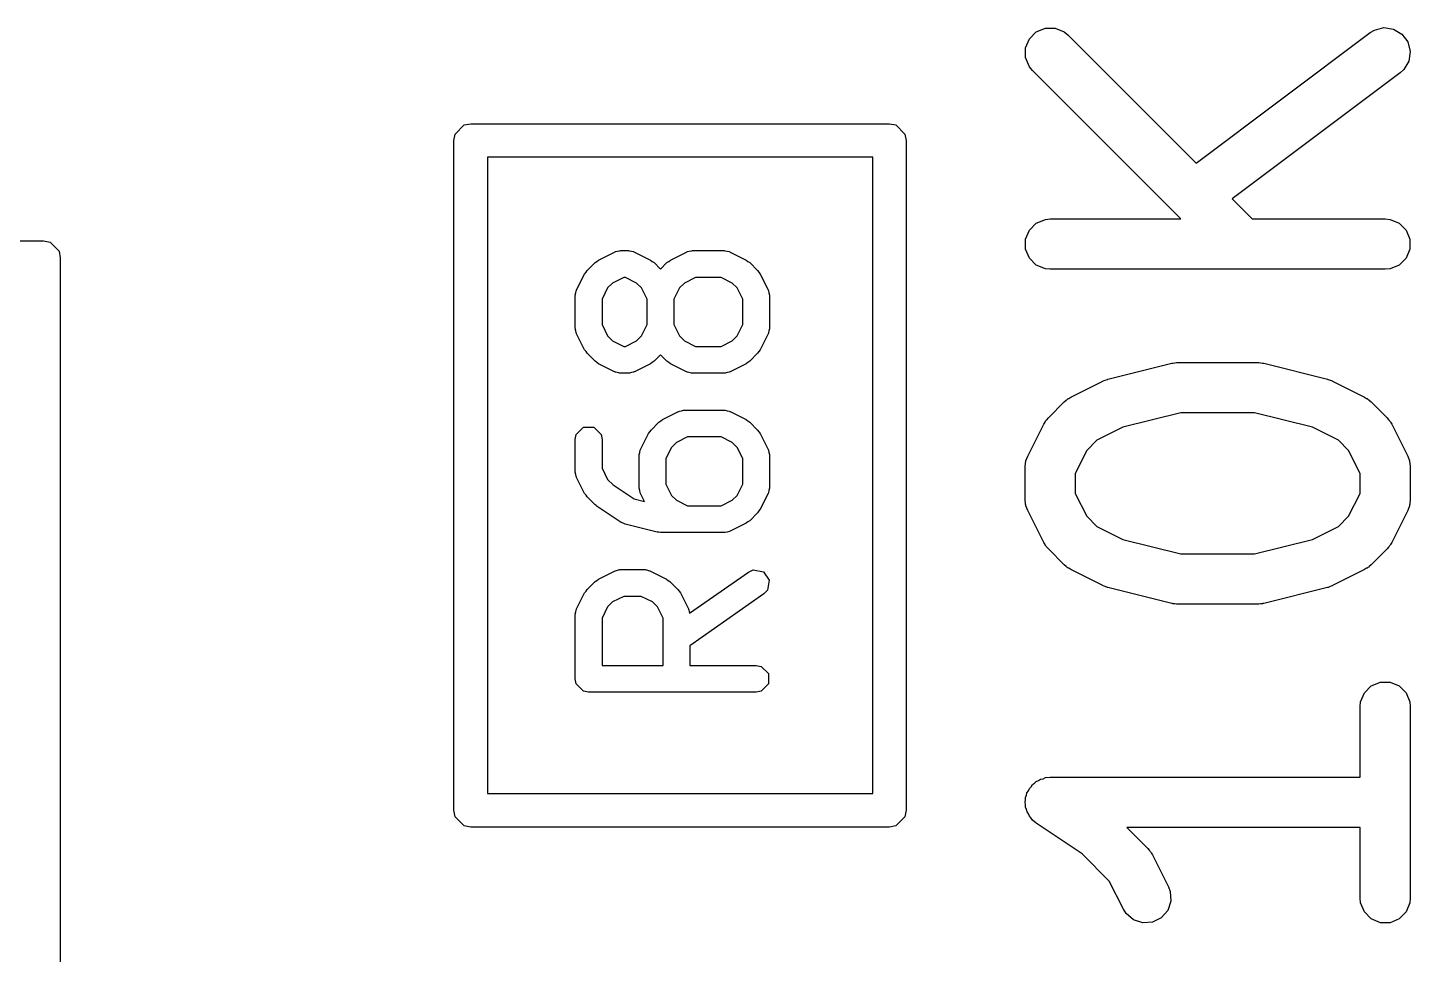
# Model space of a CAD drawing. Extents: x 1.56 to 6.49, y -4.6 to -1.37.
# Drawn here: x 2.5218 to 2.6842, y -3.4933 to -3.3844 of the extents above; entities that cross this region are included whole.
import ezdxf

# ---------------------------------------------------------------- set-up
doc = ezdxf.new("R2010")
doc.units = 0
doc.header["$MEASUREMENT"] = 0
doc.layers.add('BLACK', color=7, linetype='CONTINUOUS')

msp = doc.modelspace()

# ---------------------------------------------------------------- linework, layer by layer
at = {"layer": 'BLACK', "linetype": 'CONTINUOUS'}
for p, q in [((2.64028, -3.38487), (2.64135, -3.38443)), ((2.64135, -3.38443), (2.6425, -3.38443)), ((2.6425, -3.38443), (2.64356, -3.38487)), ((2.67952, -3.38496), (2.68002, -3.38466)), ((2.68002, -3.38466), (2.68113, -3.38438)), ((2.68113, -3.38438), (2.68227, -3.38454)), ((2.68227, -3.38454), (2.68326, -3.38513)), ((2.63903, -3.38675), (2.63947, -3.38569)), ((2.63947, -3.38569), (2.64028, -3.38487)), ((2.64356, -3.38487), (2.64401, -3.38524)), ((2.64401, -3.38524), (2.65907, -3.4003)), ((2.65907, -3.4003), (2.67952, -3.38496)), ((2.68326, -3.38513), (2.68395, -3.38605)), ((2.68395, -3.38605), (2.68424, -3.38717)), ((2.63903, -3.3879), (2.63903, -3.38675)), ((2.63947, -3.38897), (2.63903, -3.3879)), ((2.68424, -3.38717), (2.68408, -3.38831)), ((2.63983, -3.38941), (2.63947, -3.38897)), ((2.65729, -3.40687), (2.63983, -3.38941)), ((2.68349, -3.3893), (2.68306, -3.38969)), ((2.68408, -3.38831), (2.68349, -3.3893)), ((2.68306, -3.38969), (2.66329, -3.40452)), ((2.572, -3.39688), (2.57307, -3.39582)), ((2.57307, -3.39582), (2.57382, -3.39567)), ((2.57382, -3.39567), (2.62303, -3.39567)), ((2.62303, -3.39567), (2.62378, -3.39582)), ((2.62378, -3.39582), (2.62485, -3.39688)), ((2.57185, -3.39764), (2.572, -3.39688)), ((2.57185, -3.47638), (2.57185, -3.39764)), ((2.62485, -3.39688), (2.625, -3.39764)), ((2.625, -3.39764), (2.625, -3.47638)), ((2.57579, -3.39961), (2.57579, -3.47441)), ((2.62106, -3.39961), (2.57579, -3.39961)), ((2.62106, -3.47441), (2.62106, -3.39961)), ((2.66329, -3.40452), (2.66564, -3.40687)), ((2.63947, -3.40818), (2.64028, -3.40737)), ((2.64028, -3.40737), (2.64135, -3.40693)), ((2.64135, -3.40693), (2.64192, -3.40687)), ((2.64192, -3.40687), (2.65729, -3.40687)), ((2.66564, -3.40687), (2.68129, -3.40687)), ((2.68129, -3.40687), (2.68187, -3.40693)), ((2.68187, -3.40693), (2.68293, -3.40737)), ((2.68293, -3.40737), (2.68375, -3.40818)), ((2.63903, -3.40925), (2.63947, -3.40818)), ((2.68375, -3.40818), (2.68419, -3.40925)), ((2.27953, -3.40945), (2.52362, -3.40945)), ((2.52362, -3.40945), (2.52438, -3.4096)), ((2.52438, -3.4096), (2.52544, -3.41066)), ((2.52544, -3.41066), (2.52559, -3.41142)), ((2.5908, -3.41074), (2.59083, -3.41071)), ((2.59083, -3.41071), (2.59108, -3.41066)), ((2.59108, -3.41066), (2.59132, -3.4106)), ((2.59132, -3.4106), (2.59136, -3.41061)), ((2.59136, -3.41061), (2.59143, -3.41059)), ((2.59143, -3.41059), (2.59237, -3.41059)), ((2.59237, -3.41059), (2.59245, -3.41061)), ((2.59245, -3.41061), (2.59248, -3.4106)), ((2.59248, -3.4106), (2.59273, -3.41066)), ((2.59273, -3.41066), (2.59297, -3.41071)), ((2.59297, -3.41071), (2.593, -3.41074)), ((2.59924, -3.41074), (2.59927, -3.41071)), ((2.59927, -3.41071), (2.59951, -3.41066)), ((2.59951, -3.41066), (2.59976, -3.4106)), ((2.59976, -3.4106), (2.59979, -3.41061)), ((2.59979, -3.41061), (2.59987, -3.41059)), ((2.59987, -3.41059), (2.60362, -3.41059)), ((2.60362, -3.41059), (2.6037, -3.41061)), ((2.6037, -3.41061), (2.60373, -3.4106)), ((2.60373, -3.4106), (2.60397, -3.41066)), ((2.60397, -3.41066), (2.60422, -3.41071)), ((2.60422, -3.41071), (2.60425, -3.41074)), ((2.63903, -3.4104), (2.63903, -3.40925)), ((2.63947, -3.41146), (2.63903, -3.4104)), ((2.68419, -3.4104), (2.68375, -3.41146)), ((2.68419, -3.40925), (2.68419, -3.4104)), ((2.52559, -3.41142), (2.52559, -3.65551)), ((2.58751, -3.41293), (2.58844, -3.41199)), ((2.58844, -3.41199), (2.58865, -3.41185)), ((2.58865, -3.41185), (2.58885, -3.4117)), ((2.58885, -3.4117), (2.59073, -3.41076)), ((2.59073, -3.41076), (2.5908, -3.41074)), ((2.593, -3.41074), (2.59307, -3.41076)), ((2.59307, -3.41076), (2.59495, -3.4117)), ((2.59495, -3.4117), (2.59515, -3.41185)), ((2.59515, -3.41185), (2.59536, -3.41199)), ((2.59536, -3.41199), (2.59612, -3.41275)), ((2.59612, -3.41275), (2.59688, -3.41199)), ((2.59688, -3.41199), (2.59709, -3.41185)), ((2.59709, -3.41185), (2.59729, -3.4117)), ((2.59729, -3.4117), (2.59916, -3.41076)), ((2.59916, -3.41076), (2.59924, -3.41074)), ((2.60425, -3.41074), (2.60432, -3.41076)), ((2.60432, -3.41076), (2.6062, -3.4117)), ((2.6062, -3.4117), (2.6064, -3.41185)), ((2.6064, -3.41185), (2.60661, -3.41199)), ((2.60661, -3.41199), (2.60754, -3.41293)), ((2.64028, -3.41228), (2.63947, -3.41146)), ((2.64135, -3.41272), (2.64028, -3.41228)), ((2.68293, -3.41228), (2.68187, -3.41272)), ((2.68375, -3.41146), (2.68293, -3.41228)), ((2.58627, -3.41521), (2.58721, -3.41334)), ((2.58721, -3.41334), (2.58737, -3.41314)), ((2.58737, -3.41314), (2.58751, -3.41293)), ((2.5918, -3.41374), (2.59049, -3.4144)), ((2.592, -3.41374), (2.5918, -3.41374)), ((2.59331, -3.4144), (2.592, -3.41374)), ((2.60024, -3.41374), (2.59893, -3.4144)), ((2.60325, -3.41374), (2.60024, -3.41374)), ((2.60456, -3.4144), (2.60325, -3.41374)), ((2.60754, -3.41293), (2.60768, -3.41314)), ((2.60768, -3.41314), (2.60784, -3.41334)), ((2.60784, -3.41334), (2.60878, -3.41521)), ((2.64192, -3.41278), (2.64135, -3.41272)), ((2.68129, -3.41278), (2.64192, -3.41278)), ((2.68187, -3.41272), (2.68129, -3.41278)), ((2.58611, -3.41581), (2.58618, -3.41556)), ((2.58618, -3.41556), (2.58623, -3.41531)), ((2.58623, -3.41531), (2.58625, -3.41529)), ((2.58625, -3.41529), (2.58627, -3.41521)), ((2.58991, -3.41497), (2.58926, -3.41629)), ((2.59049, -3.4144), (2.58991, -3.41497)), ((2.59389, -3.41497), (2.59331, -3.4144)), ((2.59454, -3.41629), (2.59389, -3.41497)), ((2.59835, -3.41497), (2.59769, -3.41629)), ((2.59893, -3.4144), (2.59835, -3.41497)), ((2.60514, -3.41497), (2.60456, -3.4144)), ((2.60579, -3.41629), (2.60514, -3.41497)), ((2.60878, -3.41521), (2.6088, -3.41529)), ((2.6088, -3.41529), (2.60882, -3.41531)), ((2.60882, -3.41531), (2.60887, -3.41556)), ((2.60887, -3.41556), (2.60894, -3.41581)), ((2.58612, -3.41584), (2.58611, -3.41581)), ((2.58611, -3.41592), (2.58612, -3.41584)), ((2.58611, -3.41967), (2.58611, -3.41592)), ((2.58926, -3.41629), (2.58926, -3.41929)), ((2.59454, -3.41929), (2.59454, -3.41629)), ((2.59769, -3.41629), (2.59769, -3.41929)), ((2.60579, -3.41929), (2.60579, -3.41629)), ((2.60894, -3.41581), (2.60893, -3.41584)), ((2.60893, -3.41584), (2.60894, -3.41592)), ((2.60894, -3.41592), (2.60894, -3.41967)), ((2.58612, -3.41974), (2.58611, -3.41967)), ((2.58611, -3.41978), (2.58612, -3.41974)), ((2.58618, -3.42002), (2.58611, -3.41978)), ((2.58623, -3.42027), (2.58618, -3.42002)), ((2.58625, -3.42029), (2.58623, -3.42027)), ((2.58627, -3.42037), (2.58625, -3.42029)), ((2.58721, -3.42225), (2.58627, -3.42037)), ((2.58926, -3.41929), (2.58991, -3.42061)), ((2.59389, -3.42061), (2.59454, -3.41929)), ((2.59769, -3.41929), (2.59835, -3.42061)), ((2.60514, -3.42061), (2.60579, -3.41929)), ((2.60878, -3.42037), (2.60784, -3.42225)), ((2.6088, -3.42029), (2.60878, -3.42037)), ((2.60882, -3.42027), (2.6088, -3.42029)), ((2.60887, -3.42002), (2.60882, -3.42027)), ((2.60894, -3.41978), (2.60887, -3.42002)), ((2.60894, -3.41967), (2.60893, -3.41974)), ((2.60893, -3.41974), (2.60894, -3.41978)), ((2.58991, -3.42061), (2.59049, -3.42118)), ((2.59049, -3.42118), (2.5918, -3.42184)), ((2.5918, -3.42184), (2.592, -3.42184)), ((2.592, -3.42184), (2.59331, -3.42118)), ((2.59331, -3.42118), (2.59389, -3.42061)), ((2.59835, -3.42061), (2.59893, -3.42118)), ((2.59893, -3.42118), (2.60024, -3.42184)), ((2.60024, -3.42184), (2.60325, -3.42184)), ((2.60325, -3.42184), (2.60456, -3.42118)), ((2.60456, -3.42118), (2.60514, -3.42061)), ((2.58737, -3.42244), (2.58721, -3.42225)), ((2.58751, -3.42265), (2.58737, -3.42244)), ((2.58844, -3.42359), (2.58751, -3.42265)), ((2.58865, -3.42373), (2.58844, -3.42359)), ((2.59536, -3.42359), (2.59515, -3.42373)), ((2.59612, -3.42283), (2.59536, -3.42359)), ((2.59688, -3.42359), (2.59612, -3.42283)), ((2.59709, -3.42373), (2.59688, -3.42359)), ((2.60661, -3.42359), (2.6064, -3.42373)), ((2.60754, -3.42265), (2.60661, -3.42359)), ((2.60768, -3.42244), (2.60754, -3.42265)), ((2.60784, -3.42225), (2.60768, -3.42244)), ((2.58885, -3.42389), (2.58865, -3.42373)), ((2.59073, -3.42482), (2.58885, -3.42389)), ((2.5908, -3.42485), (2.59073, -3.42482)), ((2.59083, -3.42487), (2.5908, -3.42485)), ((2.59108, -3.42492), (2.59083, -3.42487)), ((2.59132, -3.42499), (2.59108, -3.42492)), ((2.59136, -3.42498), (2.59132, -3.42499)), ((2.59143, -3.42499), (2.59136, -3.42498)), ((2.59237, -3.42499), (2.59143, -3.42499)), ((2.59245, -3.42498), (2.59237, -3.42499)), ((2.59248, -3.42499), (2.59245, -3.42498)), ((2.59272, -3.42492), (2.59248, -3.42499)), ((2.59297, -3.42487), (2.59272, -3.42492)), ((2.593, -3.42485), (2.59297, -3.42487)), ((2.59307, -3.42482), (2.593, -3.42485)), ((2.59495, -3.42389), (2.59307, -3.42482)), ((2.59515, -3.42373), (2.59495, -3.42389)), ((2.59729, -3.42389), (2.59709, -3.42373)), ((2.59916, -3.42482), (2.59729, -3.42389)), ((2.59924, -3.42485), (2.59916, -3.42482)), ((2.59927, -3.42487), (2.59924, -3.42485)), ((2.59951, -3.42492), (2.59927, -3.42487)), ((2.59976, -3.42499), (2.59951, -3.42492)), ((2.59979, -3.42498), (2.59976, -3.42499)), ((2.59987, -3.42499), (2.59979, -3.42498)), ((2.60362, -3.42499), (2.59987, -3.42499)), ((2.6037, -3.42498), (2.60362, -3.42499)), ((2.60373, -3.42499), (2.6037, -3.42498)), ((2.60397, -3.42492), (2.60373, -3.42499)), ((2.60422, -3.42487), (2.60397, -3.42492)), ((2.60425, -3.42485), (2.60422, -3.42487)), ((2.60432, -3.42482), (2.60425, -3.42485)), ((2.6062, -3.42389), (2.60432, -3.42482)), ((2.6064, -3.42373), (2.6062, -3.42389)), ((2.6487, -3.42571), (2.6562, -3.42383)), ((2.6562, -3.42383), (2.6563, -3.42382)), ((2.6563, -3.42382), (2.65634, -3.4238)), ((2.65634, -3.4238), (2.65656, -3.42378)), ((2.65656, -3.42378), (2.65678, -3.42375)), ((2.65678, -3.42375), (2.65682, -3.42375)), ((2.65682, -3.42375), (2.65692, -3.42374)), ((2.65692, -3.42374), (2.66629, -3.42374)), ((2.66629, -3.42374), (2.66639, -3.42375)), ((2.66639, -3.42375), (2.66644, -3.42375)), ((2.66644, -3.42375), (2.66665, -3.42378)), ((2.66665, -3.42378), (2.66687, -3.4238)), ((2.66687, -3.4238), (2.66691, -3.42382)), ((2.66691, -3.42382), (2.66701, -3.42383)), ((2.66701, -3.42383), (2.67451, -3.42571)), ((2.64435, -3.42781), (2.6481, -3.42593)), ((2.6481, -3.42593), (2.64814, -3.42591)), ((2.64814, -3.42591), (2.64816, -3.4259)), ((2.64816, -3.4259), (2.6484, -3.42582)), ((2.6484, -3.42582), (2.64864, -3.42572)), ((2.64864, -3.42572), (2.64866, -3.42572)), ((2.64866, -3.42572), (2.6487, -3.42571)), ((2.67451, -3.42571), (2.67455, -3.42572)), ((2.67455, -3.42572), (2.67457, -3.42572)), ((2.67457, -3.42572), (2.67481, -3.42582)), ((2.67481, -3.42582), (2.67505, -3.4259)), ((2.67505, -3.4259), (2.67507, -3.42591)), ((2.67507, -3.42591), (2.67511, -3.42593)), ((2.67511, -3.42593), (2.67886, -3.42781)), ((2.64171, -3.43023), (2.64358, -3.42836)), ((2.64358, -3.42836), (2.64381, -3.42817)), ((2.64381, -3.42817), (2.64386, -3.42811)), ((2.64386, -3.42811), (2.64395, -3.42806)), ((2.64395, -3.42806), (2.64403, -3.42799)), ((2.64403, -3.42799), (2.6441, -3.42796)), ((2.6441, -3.42796), (2.64435, -3.42781)), ((2.67886, -3.42781), (2.67911, -3.42796)), ((2.67911, -3.42796), (2.67918, -3.42799)), ((2.67918, -3.42799), (2.67926, -3.42806)), ((2.67926, -3.42806), (2.67935, -3.42811)), ((2.67935, -3.42811), (2.6794, -3.42817)), ((2.6794, -3.42817), (2.67963, -3.42836)), ((2.67963, -3.42836), (2.68151, -3.43023)), ((2.59635, -3.43044), (2.59823, -3.42951)), ((2.59823, -3.42951), (2.5983, -3.42949)), ((2.5983, -3.42949), (2.59833, -3.42946)), ((2.59833, -3.42946), (2.59858, -3.42941)), ((2.59858, -3.42941), (2.59882, -3.42934)), ((2.59882, -3.42934), (2.59885, -3.42936)), ((2.59885, -3.42936), (2.59893, -3.42934)), ((2.59893, -3.42934), (2.60362, -3.42934)), ((2.60362, -3.42934), (2.6037, -3.42936)), ((2.6037, -3.42936), (2.60373, -3.42934)), ((2.60373, -3.42934), (2.60397, -3.42941)), ((2.60397, -3.42941), (2.60422, -3.42946)), ((2.60422, -3.42946), (2.60425, -3.42949)), ((2.60425, -3.42949), (2.60432, -3.42951)), ((2.60432, -3.42951), (2.6062, -3.43044)), ((2.65728, -3.42965), (2.65045, -3.43136)), ((2.66593, -3.42965), (2.65728, -3.42965)), ((2.67276, -3.43136), (2.66593, -3.42965)), ((2.58623, -3.43219), (2.58708, -3.43133)), ((2.58708, -3.43133), (2.58829, -3.43133)), ((2.58829, -3.43133), (2.58914, -3.43219)), ((2.59487, -3.43189), (2.59501, -3.43168)), ((2.59501, -3.43168), (2.59594, -3.43074)), ((2.59594, -3.43074), (2.59615, -3.4306)), ((2.59615, -3.4306), (2.59635, -3.43044)), ((2.6062, -3.43044), (2.6064, -3.4306)), ((2.6064, -3.4306), (2.60661, -3.43074)), ((2.60661, -3.43074), (2.60754, -3.43168)), ((2.60754, -3.43168), (2.60768, -3.43189)), ((2.63928, -3.43475), (2.64116, -3.431)), ((2.64116, -3.431), (2.64131, -3.43075)), ((2.64131, -3.43075), (2.64134, -3.43068)), ((2.64134, -3.43068), (2.64141, -3.4306)), ((2.64141, -3.4306), (2.64146, -3.43051)), ((2.64146, -3.43051), (2.64152, -3.43046)), ((2.64152, -3.43046), (2.64171, -3.43023)), ((2.65045, -3.43136), (2.64742, -3.43287)), ((2.67579, -3.43287), (2.67276, -3.43136)), ((2.68151, -3.43023), (2.68169, -3.43046)), ((2.68169, -3.43046), (2.68175, -3.43051)), ((2.68175, -3.43051), (2.68181, -3.4306)), ((2.68181, -3.4306), (2.68187, -3.43068)), ((2.68187, -3.43068), (2.6819, -3.43075)), ((2.6819, -3.43075), (2.68206, -3.431)), ((2.68206, -3.431), (2.68393, -3.43475)), ((2.58611, -3.43279), (2.58623, -3.43219)), ((2.58611, -3.43654), (2.58611, -3.43279)), ((2.58914, -3.43219), (2.58926, -3.43279)), ((2.58926, -3.43279), (2.58926, -3.43617)), ((2.59377, -3.43396), (2.59471, -3.43209)), ((2.59471, -3.43209), (2.59487, -3.43189)), ((2.59799, -3.43315), (2.59741, -3.43372)), ((2.5993, -3.43249), (2.59799, -3.43315)), ((2.60325, -3.43249), (2.5993, -3.43249)), ((2.60456, -3.43315), (2.60325, -3.43249)), ((2.60514, -3.43372), (2.60456, -3.43315)), ((2.60768, -3.43189), (2.60784, -3.43209)), ((2.60784, -3.43209), (2.60878, -3.43396)), ((2.64742, -3.43287), (2.64622, -3.43407)), ((2.67699, -3.43407), (2.67579, -3.43287)), ((2.59361, -3.43455), (2.59368, -3.43431)), ((2.59362, -3.43459), (2.59361, -3.43455)), ((2.59361, -3.43466), (2.59362, -3.43459)), ((2.59361, -3.43841), (2.59361, -3.43466)), ((2.59368, -3.43431), (2.59373, -3.43406)), ((2.59373, -3.43406), (2.59375, -3.43404)), ((2.59375, -3.43404), (2.59377, -3.43396)), ((2.59741, -3.43372), (2.59676, -3.43504)), ((2.59676, -3.43504), (2.59676, -3.43804)), ((2.60579, -3.43504), (2.60514, -3.43372)), ((2.60579, -3.43804), (2.60579, -3.43504)), ((2.60878, -3.43396), (2.6088, -3.43404)), ((2.6088, -3.43404), (2.60882, -3.43406)), ((2.60882, -3.43406), (2.60887, -3.43431)), ((2.60887, -3.43431), (2.60894, -3.43455)), ((2.60894, -3.43455), (2.60893, -3.43459)), ((2.60893, -3.43459), (2.60894, -3.43466)), ((2.60894, -3.43466), (2.60894, -3.43841)), ((2.63907, -3.43529), (2.63928, -3.43475)), ((2.64622, -3.43407), (2.64487, -3.43677)), ((2.67834, -3.43677), (2.67699, -3.43407)), ((2.68393, -3.43475), (2.68414, -3.43529)), ((2.58612, -3.43662), (2.58611, -3.43654)), ((2.58611, -3.43665), (2.58612, -3.43662)), ((2.58618, -3.43689), (2.58611, -3.43665)), ((2.58926, -3.43617), (2.58991, -3.43748)), ((2.63897, -3.43607), (2.63903, -3.43549)), ((2.63897, -3.43982), (2.63897, -3.43607)), ((2.63903, -3.43549), (2.63907, -3.4354)), ((2.63907, -3.4354), (2.63907, -3.43529)), ((2.68414, -3.43529), (2.68415, -3.4354)), ((2.68415, -3.4354), (2.68419, -3.43549)), ((2.68419, -3.43549), (2.68424, -3.43607)), ((2.68424, -3.43607), (2.68424, -3.43982)), ((2.58623, -3.43714), (2.58618, -3.43689)), ((2.58625, -3.43717), (2.58623, -3.43714)), ((2.58627, -3.43724), (2.58625, -3.43717)), ((2.58721, -3.43912), (2.58627, -3.43724)), ((2.58991, -3.43748), (2.59056, -3.43813)), ((2.59056, -3.43813), (2.59302, -3.43976)), ((2.59676, -3.43804), (2.59741, -3.43936)), ((2.60514, -3.43936), (2.60579, -3.43804)), ((2.64487, -3.43677), (2.64487, -3.43912)), ((2.67834, -3.43912), (2.67834, -3.43677)), ((2.58737, -3.43932), (2.58721, -3.43912)), ((2.58751, -3.43953), (2.58737, -3.43932)), ((2.58844, -3.44046), (2.58751, -3.43953)), ((2.59302, -3.43976), (2.59425, -3.44007)), ((2.59362, -3.43849), (2.59361, -3.43841)), ((2.59361, -3.43853), (2.59362, -3.43849)), ((2.59368, -3.43877), (2.59361, -3.43853)), ((2.59373, -3.43902), (2.59368, -3.43877)), ((2.59375, -3.43904), (2.59373, -3.43902)), ((2.59377, -3.43912), (2.59375, -3.43904)), ((2.59425, -3.44007), (2.59377, -3.43912)), ((2.59741, -3.43936), (2.59799, -3.43993)), ((2.59799, -3.43993), (2.5993, -3.44059)), ((2.60325, -3.44059), (2.60456, -3.43993)), ((2.60456, -3.43993), (2.60514, -3.43936)), ((2.60878, -3.43912), (2.60784, -3.44099)), ((2.6088, -3.43904), (2.60878, -3.43912)), ((2.60882, -3.43902), (2.6088, -3.43904)), ((2.60887, -3.43877), (2.60882, -3.43902)), ((2.60894, -3.43853), (2.60887, -3.43877)), ((2.60894, -3.43841), (2.60893, -3.43849)), ((2.60893, -3.43849), (2.60894, -3.43853)), ((2.63903, -3.4404), (2.63897, -3.43982)), ((2.64487, -3.43912), (2.64622, -3.44182)), ((2.67699, -3.44182), (2.67834, -3.43912)), ((2.68424, -3.43982), (2.68419, -3.4404)), ((2.58857, -3.44055), (2.58844, -3.44046)), ((2.58868, -3.44066), (2.58857, -3.44055)), ((2.5915, -3.44254), (2.58868, -3.44066)), ((2.5993, -3.44059), (2.60325, -3.44059)), ((2.60754, -3.4414), (2.60661, -3.44234)), ((2.60768, -3.44119), (2.60754, -3.4414)), ((2.60784, -3.44099), (2.60768, -3.44119)), ((2.63907, -3.44049), (2.63903, -3.4404)), ((2.63907, -3.4406), (2.63907, -3.44049)), ((2.63928, -3.44114), (2.63907, -3.4406)), ((2.64116, -3.44489), (2.63928, -3.44114)), ((2.68393, -3.44114), (2.68206, -3.44489)), ((2.68414, -3.4406), (2.68393, -3.44114)), ((2.68415, -3.44049), (2.68414, -3.4406)), ((2.68419, -3.4404), (2.68415, -3.44049)), ((2.59174, -3.44264), (2.5915, -3.44254)), ((2.59199, -3.44275), (2.59174, -3.44264)), ((2.59574, -3.44369), (2.59199, -3.44275)), ((2.6062, -3.44263), (2.60432, -3.44357)), ((2.6064, -3.44248), (2.6062, -3.44263)), ((2.60661, -3.44234), (2.6064, -3.44248)), ((2.64622, -3.44182), (2.64742, -3.44302)), ((2.64742, -3.44302), (2.65045, -3.44453)), ((2.67276, -3.44453), (2.67579, -3.44302)), ((2.67579, -3.44302), (2.67699, -3.44182)), ((2.59593, -3.4437), (2.59574, -3.44369)), ((2.59612, -3.44374), (2.59593, -3.4437)), ((2.60362, -3.44374), (2.59612, -3.44374)), ((2.6037, -3.44372), (2.60362, -3.44374)), ((2.60373, -3.44373), (2.6037, -3.44372)), ((2.60397, -3.44367), (2.60373, -3.44373)), ((2.60422, -3.44362), (2.60397, -3.44367)), ((2.60425, -3.44359), (2.60422, -3.44362)), ((2.60432, -3.44357), (2.60425, -3.44359)), ((2.65045, -3.44453), (2.65728, -3.44624)), ((2.66593, -3.44624), (2.67276, -3.44453)), ((2.64131, -3.44514), (2.64116, -3.44489)), ((2.64134, -3.44521), (2.64131, -3.44514)), ((2.64141, -3.44529), (2.64134, -3.44521)), ((2.64146, -3.44538), (2.64141, -3.44529)), ((2.64152, -3.44543), (2.64146, -3.44538)), ((2.64171, -3.44566), (2.64152, -3.44543)), ((2.64358, -3.44753), (2.64171, -3.44566)), ((2.65728, -3.44624), (2.66593, -3.44624)), ((2.68151, -3.44566), (2.67963, -3.44753)), ((2.68169, -3.44543), (2.68151, -3.44566)), ((2.68175, -3.44538), (2.68169, -3.44543)), ((2.68181, -3.44529), (2.68175, -3.44538)), ((2.68187, -3.44521), (2.68181, -3.44529)), ((2.6819, -3.44514), (2.68187, -3.44521)), ((2.68206, -3.44489), (2.6819, -3.44514)), ((2.59108, -3.44816), (2.59132, -3.44809)), ((2.59132, -3.44809), (2.59136, -3.4481)), ((2.59136, -3.4481), (2.59143, -3.44809)), ((2.59143, -3.44809), (2.59424, -3.44809)), ((2.59424, -3.44809), (2.59432, -3.4481)), ((2.59432, -3.4481), (2.59436, -3.44809)), ((2.59436, -3.44809), (2.5946, -3.44816)), ((2.64381, -3.44772), (2.64358, -3.44753)), ((2.64386, -3.44778), (2.64381, -3.44772)), ((2.64395, -3.44783), (2.64386, -3.44778)), ((2.64403, -3.4479), (2.64395, -3.44783)), ((2.6441, -3.44793), (2.64403, -3.4479)), ((2.64435, -3.44809), (2.6441, -3.44793)), ((2.6481, -3.44996), (2.64435, -3.44809)), ((2.67886, -3.44809), (2.67511, -3.44996)), ((2.67911, -3.44793), (2.67886, -3.44809)), ((2.67918, -3.4479), (2.67911, -3.44793)), ((2.67926, -3.44783), (2.67918, -3.4479)), ((2.67935, -3.44778), (2.67926, -3.44783)), ((2.6794, -3.44772), (2.67935, -3.44778)), ((2.67963, -3.44753), (2.6794, -3.44772)), ((2.58751, -3.45042), (2.58844, -3.44949)), ((2.58844, -3.44949), (2.58865, -3.44935)), ((2.58865, -3.44935), (2.58885, -3.44919)), ((2.58885, -3.44919), (2.59073, -3.44825)), ((2.59073, -3.44825), (2.5908, -3.44823)), ((2.5908, -3.44823), (2.59083, -3.44821)), ((2.59083, -3.44821), (2.59108, -3.44816)), ((2.5946, -3.44816), (2.59485, -3.44821)), ((2.59485, -3.44821), (2.59487, -3.44823)), ((2.59487, -3.44823), (2.59495, -3.44825)), ((2.59495, -3.44825), (2.59682, -3.44919)), ((2.59682, -3.44919), (2.59702, -3.44935)), ((2.59702, -3.44935), (2.59723, -3.44949)), ((2.59723, -3.44949), (2.59817, -3.45042)), ((2.59954, -3.45322), (2.60647, -3.44837)), ((2.60647, -3.44837), (2.60703, -3.44813)), ((2.60703, -3.44813), (2.60821, -3.44833)), ((2.60821, -3.44833), (2.60891, -3.44932)), ((2.60891, -3.44932), (2.6087, -3.45051)), ((2.58627, -3.45271), (2.58721, -3.45083)), ((2.58721, -3.45083), (2.58737, -3.45063)), ((2.58737, -3.45063), (2.58751, -3.45042)), ((2.5918, -3.45124), (2.59049, -3.45189)), ((2.59387, -3.45124), (2.5918, -3.45124)), ((2.59519, -3.45189), (2.59387, -3.45124)), ((2.59817, -3.45042), (2.59831, -3.45063)), ((2.59831, -3.45063), (2.59847, -3.45083)), ((2.59847, -3.45083), (2.5994, -3.45271)), ((2.60827, -3.45095), (2.59957, -3.45704)), ((2.6087, -3.45051), (2.60827, -3.45095)), ((2.64814, -3.44998), (2.6481, -3.44996)), ((2.64816, -3.44999), (2.64814, -3.44998)), ((2.6484, -3.45008), (2.64816, -3.44999)), ((2.64864, -3.45017), (2.6484, -3.45008)), ((2.64866, -3.45017), (2.64864, -3.45017)), ((2.6487, -3.45018), (2.64866, -3.45017)), ((2.6562, -3.45206), (2.6487, -3.45018)), ((2.67451, -3.45018), (2.66701, -3.45206)), ((2.67455, -3.45017), (2.67451, -3.45018)), ((2.67457, -3.45017), (2.67455, -3.45017)), ((2.67481, -3.45008), (2.67457, -3.45017)), ((2.67505, -3.44999), (2.67481, -3.45008)), ((2.67507, -3.44998), (2.67505, -3.44999)), ((2.67511, -3.44996), (2.67507, -3.44998)), ((2.58618, -3.45306), (2.58623, -3.45281)), ((2.58623, -3.45281), (2.58625, -3.45278)), ((2.58625, -3.45278), (2.58627, -3.45271)), ((2.58991, -3.45247), (2.58926, -3.45378)), ((2.59049, -3.45189), (2.58991, -3.45247)), ((2.59576, -3.45247), (2.59519, -3.45189)), ((2.59642, -3.45378), (2.59576, -3.45247)), ((2.5994, -3.45271), (2.59942, -3.45278)), ((2.59942, -3.45278), (2.59945, -3.45281)), ((2.59945, -3.45281), (2.5995, -3.45306)), ((2.6563, -3.45207), (2.6562, -3.45206)), ((2.65634, -3.45209), (2.6563, -3.45207)), ((2.65656, -3.45211), (2.65634, -3.45209)), ((2.65678, -3.45214), (2.65656, -3.45211)), ((2.65682, -3.45214), (2.65678, -3.45214)), ((2.65692, -3.45215), (2.65682, -3.45214)), ((2.66629, -3.45215), (2.65692, -3.45215)), ((2.66639, -3.45214), (2.66629, -3.45215)), ((2.66644, -3.45214), (2.66639, -3.45214)), ((2.66665, -3.45211), (2.66644, -3.45214)), ((2.66687, -3.45209), (2.66665, -3.45211)), ((2.66691, -3.45207), (2.66687, -3.45209)), ((2.66701, -3.45206), (2.66691, -3.45207)), ((2.58611, -3.4533), (2.58618, -3.45306)), ((2.58612, -3.45333), (2.58611, -3.4533)), ((2.58611, -3.45341), (2.58612, -3.45333)), ((2.58611, -3.46091), (2.58611, -3.45341)), ((2.58926, -3.45378), (2.58926, -3.45934)), ((2.59642, -3.45934), (2.59642, -3.45378)), ((2.5995, -3.45306), (2.59954, -3.45322)), ((2.59957, -3.45704), (2.59957, -3.45934)), ((2.58926, -3.45934), (2.59642, -3.45934)), ((2.59957, -3.45934), (2.60737, -3.45934)), ((2.60737, -3.45934), (2.60797, -3.45946)), ((2.60797, -3.45946), (2.60882, -3.46031)), ((2.58623, -3.46151), (2.58611, -3.46091)), ((2.60882, -3.46031), (2.60882, -3.46151)), ((2.58708, -3.46237), (2.58623, -3.46151)), ((2.58768, -3.46249), (2.58708, -3.46237)), ((2.60737, -3.46249), (2.58768, -3.46249)), ((2.60797, -3.46237), (2.60737, -3.46249)), ((2.60882, -3.46151), (2.60797, -3.46237)), ((2.6784, -3.46362), (2.67884, -3.46255)), ((2.67884, -3.46255), (2.67965, -3.46174)), ((2.67965, -3.46174), (2.68072, -3.4613)), ((2.68072, -3.4613), (2.68187, -3.4613)), ((2.68187, -3.4613), (2.68293, -3.46174)), ((2.68293, -3.46174), (2.68375, -3.46255)), ((2.68375, -3.46255), (2.68419, -3.46362)), ((2.67834, -3.46419), (2.6784, -3.46362)), ((2.67834, -3.47249), (2.67834, -3.46419)), ((2.68419, -3.46362), (2.68424, -3.46419)), ((2.68424, -3.46419), (2.68424, -3.48669)), ((2.63919, -3.47431), (2.63936, -3.47407)), ((2.63936, -3.47407), (2.63947, -3.4738)), ((2.63947, -3.4738), (2.63967, -3.4736)), ((2.63967, -3.4736), (2.63983, -3.47335)), ((2.63983, -3.47335), (2.64007, -3.47319)), ((2.64007, -3.47319), (2.64028, -3.47299)), ((2.64028, -3.47299), (2.64055, -3.47287)), ((2.64055, -3.47287), (2.64079, -3.47271)), ((2.64079, -3.47271), (2.64108, -3.47266)), ((2.64108, -3.47266), (2.64135, -3.47254)), ((2.64135, -3.47254), (2.64192, -3.47249)), ((2.64192, -3.47249), (2.64192, -3.47249)), ((2.64192, -3.47249), (2.64192, -3.47249)), ((2.64192, -3.47249), (2.64192, -3.47249)), ((2.64192, -3.47249), (2.67834, -3.47249)), ((2.57579, -3.47441), (2.62106, -3.47441)), ((2.63897, -3.47544), (2.63903, -3.47516)), ((2.63903, -3.47573), (2.63897, -3.47544)), ((2.63903, -3.47486), (2.63914, -3.4746)), ((2.63903, -3.47516), (2.63903, -3.47486)), ((2.63914, -3.4746), (2.63919, -3.47431)), ((2.572, -3.47713), (2.57185, -3.47638)), ((2.57307, -3.4782), (2.572, -3.47713)), ((2.62485, -3.47713), (2.62378, -3.4782)), ((2.625, -3.47638), (2.62485, -3.47713)), ((2.63903, -3.47602), (2.63903, -3.47573)), ((2.63914, -3.47629), (2.63903, -3.47602)), ((2.6392, -3.47657), (2.63914, -3.47629)), ((2.63936, -3.47681), (2.6392, -3.47657)), ((2.63947, -3.47708), (2.63936, -3.47681)), ((2.63967, -3.47729), (2.63947, -3.47708)), ((2.63984, -3.47753), (2.63967, -3.47729)), ((2.57382, -3.47835), (2.57307, -3.4782)), ((2.62303, -3.47835), (2.57382, -3.47835)), ((2.62378, -3.4782), (2.62303, -3.47835)), ((2.64028, -3.47789), (2.63984, -3.47753)), ((2.64028, -3.4779), (2.64028, -3.47789)), ((2.64567, -3.48148), (2.64028, -3.4779)), ((2.64028, -3.4779), (2.64028, -3.4779)), ((2.64028, -3.4779), (2.64028, -3.4779)), ((2.67834, -3.47839), (2.65093, -3.47839)), ((2.65093, -3.47839), (2.65338, -3.48085)), ((2.67834, -3.48669), (2.67834, -3.47839)), ((2.64887, -3.48469), (2.64567, -3.48148)), ((2.65338, -3.48085), (2.65357, -3.48108)), ((2.65357, -3.48108), (2.65363, -3.48113)), ((2.65363, -3.48113), (2.65368, -3.48122)), ((2.65368, -3.48122), (2.65375, -3.4813)), ((2.65375, -3.4813), (2.65378, -3.48137)), ((2.65378, -3.48137), (2.65394, -3.48162)), ((2.65394, -3.48162), (2.65581, -3.48537)), ((2.65053, -3.48801), (2.64887, -3.48469)), ((2.65581, -3.48537), (2.65602, -3.48591)), ((2.6561, -3.48706), (2.65574, -3.48815)), ((2.65602, -3.48591), (2.6561, -3.48706)), ((2.6784, -3.48727), (2.67834, -3.48669)), ((2.68424, -3.48669), (2.68419, -3.48727)), ((2.65084, -3.4885), (2.65053, -3.48801)), ((2.65171, -3.48925), (2.65084, -3.4885)), ((2.65574, -3.48815), (2.65498, -3.48902)), ((2.67884, -3.48833), (2.6784, -3.48727)), ((2.67965, -3.48914), (2.67884, -3.48833)), ((2.68375, -3.48833), (2.68293, -3.48914)), ((2.68419, -3.48727), (2.68375, -3.48833)), ((2.6528, -3.48962), (2.65171, -3.48925)), ((2.65395, -3.48954), (2.6528, -3.48962)), ((2.65498, -3.48902), (2.65395, -3.48954)), ((2.68072, -3.48959), (2.67965, -3.48914)), ((2.68187, -3.48959), (2.68072, -3.48959)), ((2.68293, -3.48914), (2.68187, -3.48959))]:
    msp.add_line(p, q, dxfattribs=at)

doc.saveas('drawing.dxf')
